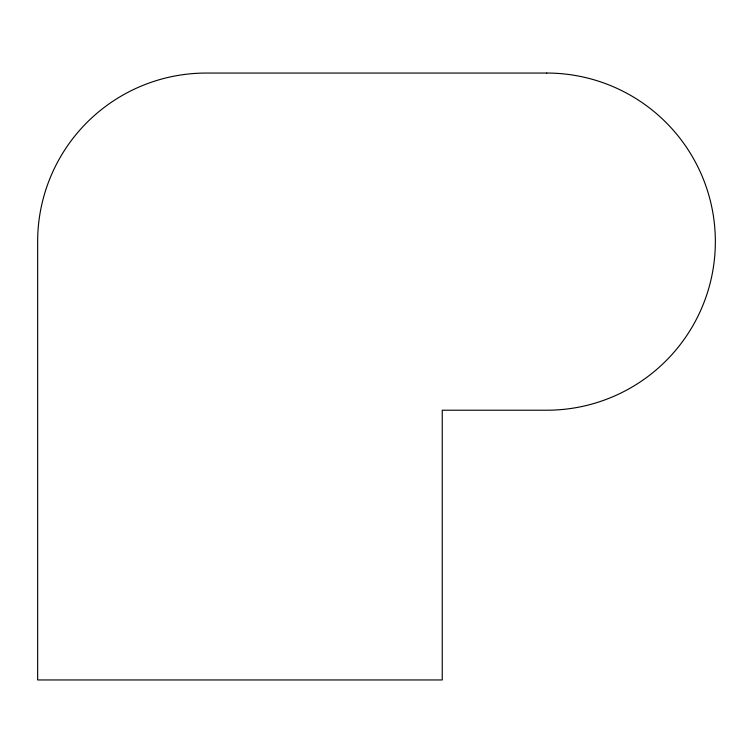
<?xml version="1.0" encoding="UTF-8"?>
<svg xmlns="http://www.w3.org/2000/svg" width="753" height="753" viewBox="0 0 753 753"><rect width="100%" height="100%" fill="white"/><g stroke="black" fill="none" stroke-linecap="round" stroke-linejoin="round"><path stroke-width="1.13" d="M546.772 73.05L206.228 73.05A168.578 168.578 0 0 0 37.65 241.638L37.65 679.95L442.246 679.95L442.246 410.216L546.772 410.216A168.578 168.578 0 0 0 715.35 241.638A168.578 168.578 0 0 0 546.772 73.05"/></g></svg>
